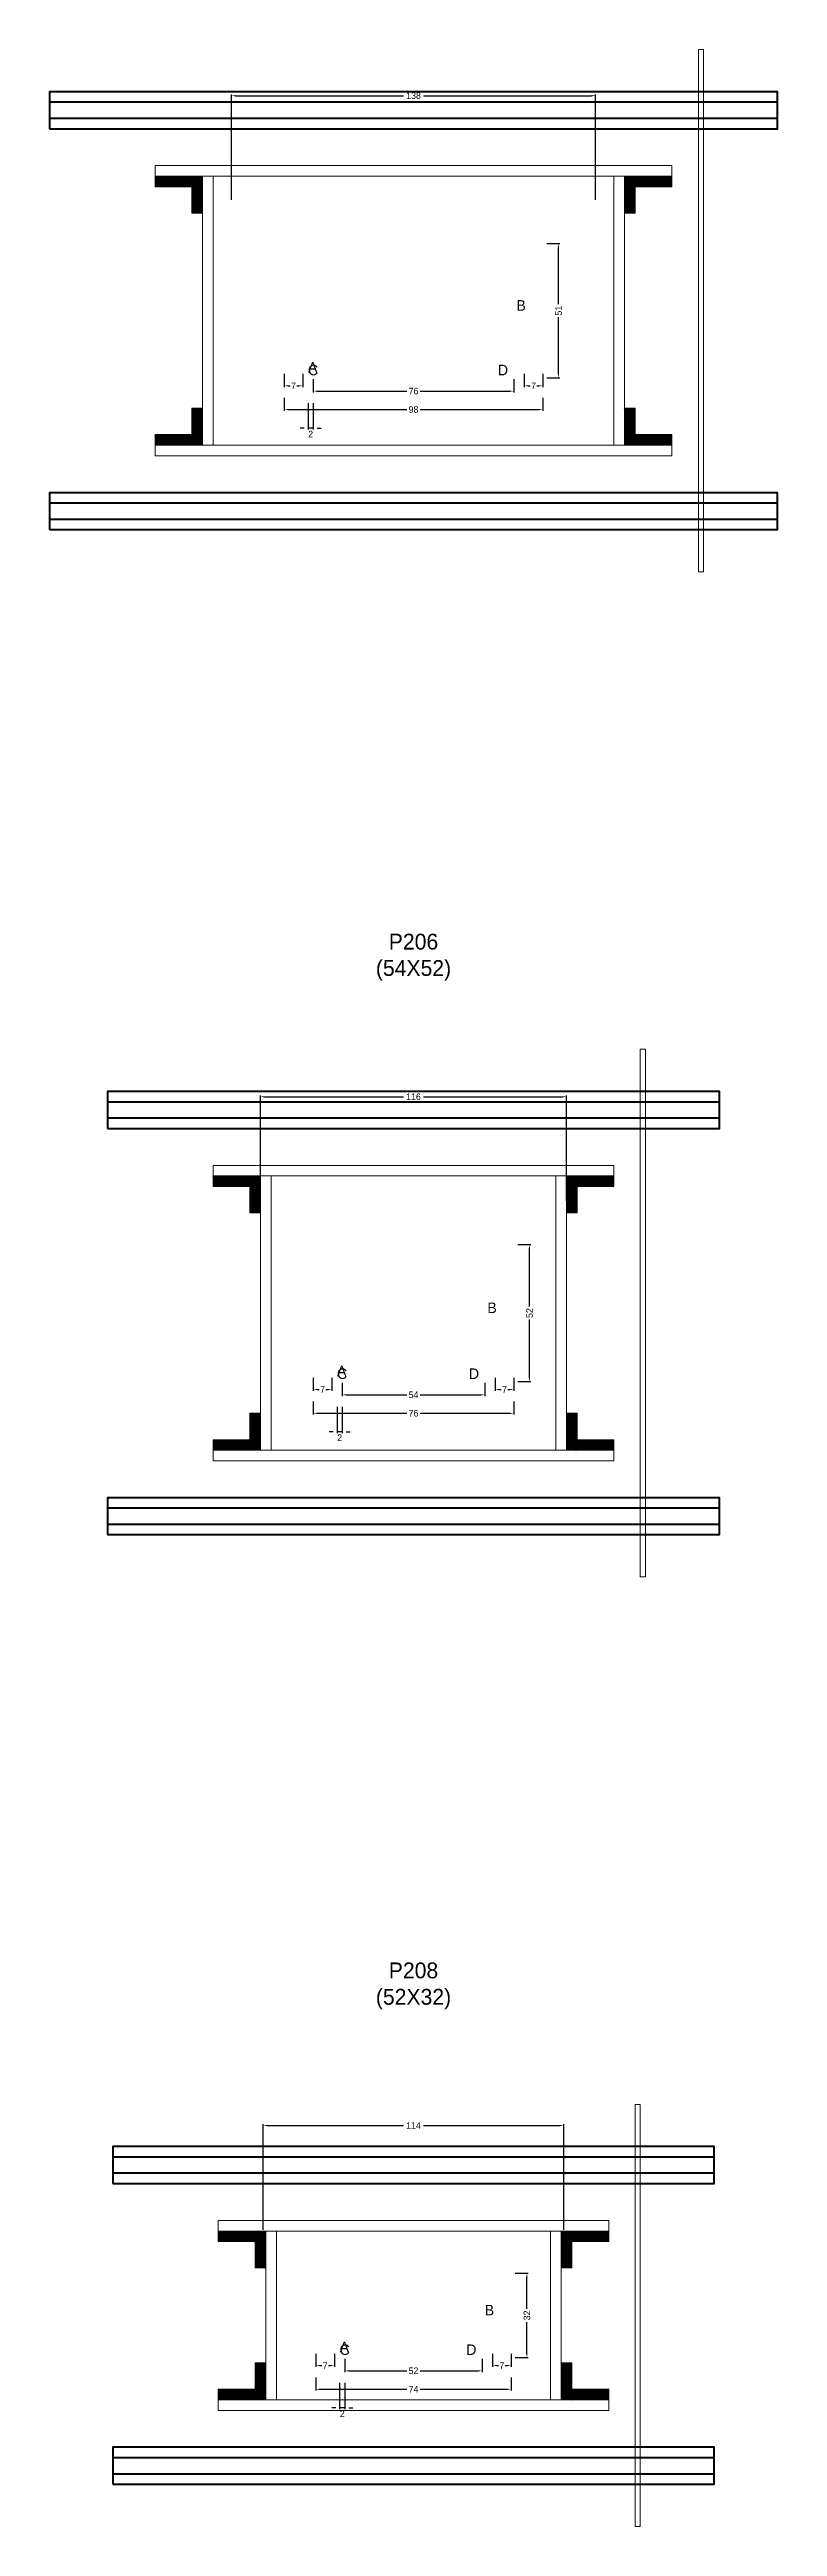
# Model space of a CAD drawing. Header units: centimetres. Extents: x -10500 to 4147, y -7606 to 295.
# Drawn here: x -138 to 138, y -3360 to -2421 of the extents above; entities that cross this region are included whole.
import ezdxf

# ---------------------------------------------------------------- set-up
doc = ezdxf.new("R2010")
doc.units = ezdxf.units.CM
for name, color, linetype in [('COTA', 241, 'Continuous'), ('GRAVATA', 224, 'Continuous'), ('Hachura', 251, 'Continuous'), ('NOMENCLATURA', 7, 'Continuous'), ('SARRAFO', 251, 'Continuous')]:
    doc.layers.add(name, color=color, linetype=linetype)
doc.dimstyles.new('cotax2', dxfattribs={"dimtxt": 2.5, "dimasz": 1.5, "dimexe": 0.5, "dimexo": 0.5, "dimgap": 0.5, "dimtad": 1, "dimcen": 2.5, "dimazin": 3, "dimtfac": 1, "dimtmove": 0, "dimatfit": 3})

# ---------------------------------------------------------------- blocks, each defined once
blk = doc.blocks.new('_CLOSEDFILLED')
at = {"color": 0, "linetype": 'BYBLOCK'}
blk.add_solid([(-1, 0.16), (0, 0), (-1, -0.16)], dxfattribs=at)
blk = doc.blocks.new('*D196')
for p, q in [((-49, -2553), (-49, -2558)), ((49, -2553), (49, -2558)), ((-47.5, -2557.5), (-2.5, -2557.5)), ((2.5, -2557.5), (47.5, -2557.5))]:
    blk.add_line(p, q)
at = {"layer": 'Defpoints'}
for p in [(-49, -2552.5), (49, -2552.5), (-49, -2557.5)]:
    blk.add_point(p, dxfattribs=at)
at = {"layer": 'COTA', "xscale": 1.5, "yscale": 1.5, "rotation": 180}
blk.add_blockref('_CLOSEDFILLED', (-49, -2557.5), dxfattribs=at)
at = {"layer": 'COTA', "xscale": 1.5, "yscale": 1.5}
blk.add_blockref('_CLOSEDFILLED', (49, -2557.5), dxfattribs=at)
at = {"layer": 'COTA', "insert": (0, -2557.5), "char_height": 2.5, "attachment_point": 5}
blk.add_mtext('98', dxfattribs=at)
blk = doc.blocks.new('*D197')
for p, q in [((-38, -2546), (-38, -2551)), ((-36.5, -2550.5), (-2.5, -2550.5)), ((2.5, -2550.5), (36.5, -2550.5)), ((38, -2546), (38, -2551))]:
    blk.add_line(p, q)
at = {"layer": 'Defpoints'}
for p in [(-38, -2545.5), (-38, -2550.5), (38, -2545.5)]:
    blk.add_point(p, dxfattribs=at)
at = {"layer": 'COTA', "xscale": 1.5, "yscale": 1.5, "rotation": 180}
blk.add_blockref('_CLOSEDFILLED', (-38, -2550.5), dxfattribs=at)
at = {"layer": 'COTA', "xscale": 1.5, "yscale": 1.5}
blk.add_blockref('_CLOSEDFILLED', (38, -2550.5), dxfattribs=at)
at = {"layer": 'COTA', "insert": (0, -2550.5), "char_height": 2.5, "attachment_point": 5}
blk.add_mtext('76', dxfattribs=at)
blk = doc.blocks.new('*D198')
for p, q in [((50.5, -2494.5), (55.5, -2494.5)), ((55, -2517.5), (55, -2496)), ((55, -2544), (55, -2522.5)), ((50.5, -2545.5), (55.5, -2545.5))]:
    blk.add_line(p, q)
at = {"layer": 'Defpoints'}
for p in [(50, -2494.5), (50, -2545.5), (55, -2545.5)]:
    blk.add_point(p, dxfattribs=at)
at = {"layer": 'COTA', "xscale": 1.5, "yscale": 1.5}
for p, rotation in [((55, -2494.5), 90), ((55, -2545.5), 270)]:
    blk.add_blockref('_CLOSEDFILLED', p, dxfattribs=dict(at, rotation=rotation))
at = {"layer": 'COTA', "insert": (55, -2520), "char_height": 2.5, "attachment_point": 5, "rotation": 90}
blk.add_mtext('51', dxfattribs=at)
blk = doc.blocks.new('*D199')
for p, q in [((-49, -2544), (-49, -2549)), ((-42, -2544), (-42, -2549)), ((-47.5, -2548.5), (-46.75, -2548.5)), ((-44.25, -2548.5), (-43.5, -2548.5))]:
    blk.add_line(p, q)
at = {"layer": 'Defpoints'}
for p in [(-49, -2543.5), (-42, -2543.5), (-49, -2548.5)]:
    blk.add_point(p, dxfattribs=at)
at = {"layer": 'COTA', "xscale": 1.5, "yscale": 1.5, "rotation": 180}
blk.add_blockref('_CLOSEDFILLED', (-49, -2548.5), dxfattribs=at)
at = {"layer": 'COTA', "xscale": 1.5, "yscale": 1.5}
blk.add_blockref('_CLOSEDFILLED', (-42, -2548.5), dxfattribs=at)
at = {"layer": 'COTA', "insert": (-45.5, -2548.5), "char_height": 2.5, "attachment_point": 5}
blk.add_mtext('7', dxfattribs=at)
blk = doc.blocks.new('*D200')
for p, q in [((42, -2544), (42, -2549)), ((49, -2544), (49, -2549)), ((43.5, -2548.5), (44.25, -2548.5)), ((46.75, -2548.5), (47.5, -2548.5))]:
    blk.add_line(p, q)
at = {"layer": 'Defpoints'}
for p in [(42, -2543.5), (49, -2543.5), (42, -2548.5)]:
    blk.add_point(p, dxfattribs=at)
at = {"layer": 'COTA', "xscale": 1.5, "yscale": 1.5, "rotation": 180}
blk.add_blockref('_CLOSEDFILLED', (42, -2548.5), dxfattribs=at)
at = {"layer": 'COTA', "xscale": 1.5, "yscale": 1.5}
blk.add_blockref('_CLOSEDFILLED', (49, -2548.5), dxfattribs=at)
at = {"layer": 'COTA', "insert": (45.5, -2548.5), "char_height": 2.5, "attachment_point": 5}
blk.add_mtext('7', dxfattribs=at)
blk = doc.blocks.new('*D201')
for p, q in [((-69, -2478), (-69, -2438)), ((-67.5, -2438.5), (-3.75, -2438.5)), ((3.75, -2438.5), (67.5, -2438.5)), ((69, -2478), (69, -2438))]:
    blk.add_line(p, q)
at = {"layer": 'Defpoints'}
for p in [(-69, -2438.5), (-69, -2478.5), (69, -2478.5)]:
    blk.add_point(p, dxfattribs=at)
at = {"layer": 'COTA', "xscale": 1.5, "yscale": 1.5, "rotation": 180}
blk.add_blockref('_CLOSEDFILLED', (-69, -2438.5), dxfattribs=at)
at = {"layer": 'COTA', "xscale": 1.5, "yscale": 1.5}
blk.add_blockref('_CLOSEDFILLED', (69, -2438.5), dxfattribs=at)
at = {"layer": 'COTA', "insert": (0, -2438.5), "char_height": 2.5, "attachment_point": 5}
blk.add_mtext('138', dxfattribs=at)
blk = doc.blocks.new('*D222')
for p, q in [((-38, -2933.5), (-38, -2938.5)), ((-36.5, -2938), (-2.5, -2938)), ((2.5, -2938), (36.5, -2938)), ((38, -2933.5), (38, -2938.5))]:
    blk.add_line(p, q)
at = {"layer": 'Defpoints'}
for p in [(-38, -2933), (-38, -2938), (38, -2933)]:
    blk.add_point(p, dxfattribs=at)
at = {"layer": 'COTA', "xscale": 1.5, "yscale": 1.5, "rotation": 180}
blk.add_blockref('_CLOSEDFILLED', (-38, -2938), dxfattribs=at)
at = {"layer": 'COTA', "xscale": 1.5, "yscale": 1.5}
blk.add_blockref('_CLOSEDFILLED', (38, -2938), dxfattribs=at)
at = {"layer": 'COTA', "insert": (0, -2938), "char_height": 2.5, "attachment_point": 5}
blk.add_mtext('76', dxfattribs=at)
blk = doc.blocks.new('*D223')
for p, q in [((-27, -2926.5), (-27, -2931.5)), ((27, -2926.5), (27, -2931.5)), ((-25.5, -2931), (-2.5, -2931)), ((2.5, -2931), (25.5, -2931))]:
    blk.add_line(p, q)
at = {"layer": 'Defpoints'}
for p in [(-27, -2926), (27, -2926), (-27, -2931)]:
    blk.add_point(p, dxfattribs=at)
at = {"layer": 'COTA', "xscale": 1.5, "yscale": 1.5, "rotation": 180}
blk.add_blockref('_CLOSEDFILLED', (-27, -2931), dxfattribs=at)
at = {"layer": 'COTA', "xscale": 1.5, "yscale": 1.5}
blk.add_blockref('_CLOSEDFILLED', (27, -2931), dxfattribs=at)
at = {"layer": 'COTA', "insert": (0, -2931), "char_height": 2.5, "attachment_point": 5}
blk.add_mtext('54', dxfattribs=at)
blk = doc.blocks.new('*D224')
for p, q in [((39.5, -2874), (44.5, -2874)), ((44, -2897.5), (44, -2875.5)), ((44, -2924.5), (44, -2902.5)), ((39.5, -2926), (44.5, -2926))]:
    blk.add_line(p, q)
at = {"layer": 'Defpoints'}
for p in [(39, -2874), (39, -2926), (44, -2926)]:
    blk.add_point(p, dxfattribs=at)
at = {"layer": 'COTA', "xscale": 1.5, "yscale": 1.5}
for p, rotation in [((44, -2874), 90), ((44, -2926), 270)]:
    blk.add_blockref('_CLOSEDFILLED', p, dxfattribs=dict(at, rotation=rotation))
at = {"layer": 'COTA', "insert": (44, -2900), "char_height": 2.5, "attachment_point": 5, "rotation": 90}
blk.add_mtext('52', dxfattribs=at)
blk = doc.blocks.new('*D225')
for p, q in [((-38, -2924.5), (-38, -2929.5)), ((-36.5, -2929), (-35.75, -2929)), ((-33.25, -2929), (-32.5, -2929)), ((-31, -2924.5), (-31, -2929.5))]:
    blk.add_line(p, q)
at = {"layer": 'Defpoints'}
for p in [(-38, -2924), (-38, -2929), (-31, -2924)]:
    blk.add_point(p, dxfattribs=at)
at = {"layer": 'COTA', "xscale": 1.5, "yscale": 1.5, "rotation": 180}
blk.add_blockref('_CLOSEDFILLED', (-38, -2929), dxfattribs=at)
at = {"layer": 'COTA', "xscale": 1.5, "yscale": 1.5}
blk.add_blockref('_CLOSEDFILLED', (-31, -2929), dxfattribs=at)
at = {"layer": 'COTA', "insert": (-34.5, -2929), "char_height": 2.5, "attachment_point": 5}
blk.add_mtext('7', dxfattribs=at)
blk = doc.blocks.new('*D226')
for p, q in [((31, -2924.5), (31, -2929.5)), ((32.5, -2929), (33.25, -2929)), ((35.75, -2929), (36.5, -2929)), ((38, -2924.5), (38, -2929.5))]:
    blk.add_line(p, q)
at = {"layer": 'Defpoints'}
for p in [(31, -2924), (31, -2929), (38, -2924)]:
    blk.add_point(p, dxfattribs=at)
at = {"layer": 'COTA', "xscale": 1.5, "yscale": 1.5, "rotation": 180}
blk.add_blockref('_CLOSEDFILLED', (31, -2929), dxfattribs=at)
at = {"layer": 'COTA', "xscale": 1.5, "yscale": 1.5}
blk.add_blockref('_CLOSEDFILLED', (38, -2929), dxfattribs=at)
at = {"layer": 'COTA', "insert": (34.5, -2929), "char_height": 2.5, "attachment_point": 5}
blk.add_mtext('7', dxfattribs=at)
blk = doc.blocks.new('*D227')
for p, q in [((-58, -2857.5), (-58, -2817.5)), ((-56.5, -2818), (-3.75, -2818)), ((3.75, -2818), (56.5, -2818)), ((58, -2857.5), (58, -2817.5))]:
    blk.add_line(p, q)
at = {"layer": 'Defpoints'}
for p in [(-58, -2818), (-58, -2858), (58, -2858)]:
    blk.add_point(p, dxfattribs=at)
at = {"layer": 'COTA', "xscale": 1.5, "yscale": 1.5, "rotation": 180}
blk.add_blockref('_CLOSEDFILLED', (-58, -2818), dxfattribs=at)
at = {"layer": 'COTA', "xscale": 1.5, "yscale": 1.5}
blk.add_blockref('_CLOSEDFILLED', (58, -2818), dxfattribs=at)
at = {"layer": 'COTA', "insert": (0, -2818), "char_height": 2.5, "attachment_point": 5}
blk.add_mtext('116', dxfattribs=at)
blk = doc.blocks.new('*D248')
for p, q in [((-37, -3303.5), (-37, -3308.5)), ((37, -3303.5), (37, -3308.5)), ((-35.5, -3308), (-2.5, -3308)), ((2.5, -3308), (35.5, -3308))]:
    blk.add_line(p, q)
at = {"layer": 'Defpoints'}
for p in [(-37, -3303), (37, -3303), (-37, -3308)]:
    blk.add_point(p, dxfattribs=at)
at = {"layer": 'COTA', "xscale": 1.5, "yscale": 1.5, "rotation": 180}
blk.add_blockref('_CLOSEDFILLED', (-37, -3308), dxfattribs=at)
at = {"layer": 'COTA', "xscale": 1.5, "yscale": 1.5}
blk.add_blockref('_CLOSEDFILLED', (37, -3308), dxfattribs=at)
at = {"layer": 'COTA', "insert": (0, -3308), "char_height": 2.5, "attachment_point": 5}
blk.add_mtext('74', dxfattribs=at)
blk = doc.blocks.new('*D249')
for p, q in [((-26, -3296.5), (-26, -3301.5)), ((-24.5, -3301), (-2.5, -3301)), ((2.5, -3301), (24.5, -3301)), ((26, -3296.5), (26, -3301.5))]:
    blk.add_line(p, q)
at = {"layer": 'Defpoints'}
for p in [(-26, -3296), (-26, -3301), (26, -3296)]:
    blk.add_point(p, dxfattribs=at)
at = {"layer": 'COTA', "xscale": 1.5, "yscale": 1.5, "rotation": 180}
blk.add_blockref('_CLOSEDFILLED', (-26, -3301), dxfattribs=at)
at = {"layer": 'COTA', "xscale": 1.5, "yscale": 1.5}
blk.add_blockref('_CLOSEDFILLED', (26, -3301), dxfattribs=at)
at = {"layer": 'COTA', "insert": (0, -3301), "char_height": 2.5, "attachment_point": 5}
blk.add_mtext('52', dxfattribs=at)
blk = doc.blocks.new('*D250')
for p, q in [((38.5, -3264), (43.5, -3264)), ((43, -3277.5), (43, -3265.5)), ((43, -3294.5), (43, -3282.5)), ((38.5, -3296), (43.5, -3296))]:
    blk.add_line(p, q)
at = {"layer": 'Defpoints'}
for p in [(38, -3264), (38, -3296), (43, -3296)]:
    blk.add_point(p, dxfattribs=at)
at = {"layer": 'COTA', "xscale": 1.5, "yscale": 1.5}
for p, rotation in [((43, -3264), 90), ((43, -3296), 270)]:
    blk.add_blockref('_CLOSEDFILLED', p, dxfattribs=dict(at, rotation=rotation))
at = {"layer": 'COTA', "insert": (43, -3280), "char_height": 2.5, "attachment_point": 5, "rotation": 90}
blk.add_mtext('32', dxfattribs=at)
blk = doc.blocks.new('*D251')
for p, q in [((-37, -3294.5), (-37, -3299.5)), ((-30, -3294.5), (-30, -3299.5)), ((-35.5, -3299), (-34.75, -3299)), ((-32.25, -3299), (-31.5, -3299))]:
    blk.add_line(p, q)
at = {"layer": 'Defpoints'}
for p in [(-37, -3294), (-30, -3294), (-37, -3299)]:
    blk.add_point(p, dxfattribs=at)
at = {"layer": 'COTA', "xscale": 1.5, "yscale": 1.5, "rotation": 180}
blk.add_blockref('_CLOSEDFILLED', (-37, -3299), dxfattribs=at)
at = {"layer": 'COTA', "xscale": 1.5, "yscale": 1.5}
blk.add_blockref('_CLOSEDFILLED', (-30, -3299), dxfattribs=at)
at = {"layer": 'COTA', "insert": (-33.5, -3299), "char_height": 2.5, "attachment_point": 5}
blk.add_mtext('7', dxfattribs=at)
blk = doc.blocks.new('*D252')
for p, q in [((30, -3294.5), (30, -3299.5)), ((37, -3294.5), (37, -3299.5)), ((31.5, -3299), (32.25, -3299)), ((34.75, -3299), (35.5, -3299))]:
    blk.add_line(p, q)
at = {"layer": 'Defpoints'}
for p in [(30, -3294), (37, -3294), (30, -3299)]:
    blk.add_point(p, dxfattribs=at)
at = {"layer": 'COTA', "xscale": 1.5, "yscale": 1.5, "rotation": 180}
blk.add_blockref('_CLOSEDFILLED', (30, -3299), dxfattribs=at)
at = {"layer": 'COTA', "xscale": 1.5, "yscale": 1.5}
blk.add_blockref('_CLOSEDFILLED', (37, -3299), dxfattribs=at)
at = {"layer": 'COTA', "insert": (33.5, -3299), "char_height": 2.5, "attachment_point": 5}
blk.add_mtext('7', dxfattribs=at)
blk = doc.blocks.new('*D253')
for p, q in [((-57, -3247.5), (-57, -3207.5)), ((-55.5, -3208), (-3.75, -3208)), ((3.75, -3208), (55.5, -3208)), ((57, -3247.5), (57, -3207.5))]:
    blk.add_line(p, q)
at = {"layer": 'Defpoints'}
for p in [(-57, -3208), (-57, -3248), (57, -3248)]:
    blk.add_point(p, dxfattribs=at)
at = {"layer": 'COTA', "xscale": 1.5, "yscale": 1.5, "rotation": 180}
blk.add_blockref('_CLOSEDFILLED', (-57, -3208), dxfattribs=at)
at = {"layer": 'COTA', "xscale": 1.5, "yscale": 1.5}
blk.add_blockref('_CLOSEDFILLED', (57, -3208), dxfattribs=at)
at = {"layer": 'COTA', "insert": (0, -3208), "char_height": 2.5, "attachment_point": 5}
blk.add_mtext('114', dxfattribs=at)

msp = doc.modelspace()

# ---------------------------------------------------------------- hatches: boundary and pattern name
at = {"layer": 'SARRAFO'}
h = msp.add_hatch(dxfattribs=at)
h.set_pattern_fill('SOLID', scale=2)
h.paths.add_polyline_path([(-98, -2473), (-84, -2473), (-84, -2469), (-98, -2469)])
h = msp.add_hatch(dxfattribs=at)
h.set_pattern_fill('SOLID', scale=2)
h.paths.add_polyline_path([(-84, -2483), (-80, -2483), (-80, -2469), (-84, -2469)])
h = msp.add_hatch(dxfattribs=at)
h.set_pattern_fill('SOLID', scale=2)
h.paths.add_polyline_path([(80, -2483), (84, -2483), (84, -2469), (80, -2469)])
h = msp.add_hatch(dxfattribs=at)
h.set_pattern_fill('SOLID', scale=2)
h.paths.add_polyline_path([(84, -2473), (98, -2473), (98, -2469), (84, -2469)])
h = msp.add_hatch(dxfattribs=at)
h.set_pattern_fill('SOLID', scale=2)
h.paths.add_polyline_path([(-84, -2571), (-80, -2571), (-80, -2557), (-84, -2557)])
h = msp.add_hatch(dxfattribs=at)
h.set_pattern_fill('SOLID', scale=2)
h.paths.add_polyline_path([(80, -2571), (84, -2571), (84, -2557), (80, -2557)])
h = msp.add_hatch(dxfattribs=at)
h.set_pattern_fill('SOLID', scale=2)
h.paths.add_polyline_path([(-98, -2571), (-84, -2571), (-84, -2567), (-98, -2567)])
h = msp.add_hatch(dxfattribs=at)
h.set_pattern_fill('SOLID', scale=2)
h.paths.add_polyline_path([(84, -2571), (98, -2571), (98, -2567), (84, -2567)])
h = msp.add_hatch(dxfattribs=at)
h.set_pattern_fill('SOLID', scale=2)
h.paths.add_polyline_path([(-76, -2852), (-62, -2852), (-62, -2848), (-76, -2848)])
h = msp.add_hatch(dxfattribs=at)
h.set_pattern_fill('SOLID', scale=2)
h.paths.add_polyline_path([(-62, -2862), (-58, -2862), (-58, -2848), (-62, -2848)])
h = msp.add_hatch(dxfattribs=at)
h.set_pattern_fill('SOLID', scale=2)
h.paths.add_polyline_path([(58, -2862), (62, -2862), (62, -2848), (58, -2848)])
h = msp.add_hatch(dxfattribs=at)
h.set_pattern_fill('SOLID', scale=2)
h.paths.add_polyline_path([(62, -2852), (76, -2852), (76, -2848), (62, -2848)])
h = msp.add_hatch(dxfattribs=at)
h.set_pattern_fill('SOLID', scale=2)
h.paths.add_polyline_path([(-62, -2952), (-58, -2952), (-58, -2938), (-62, -2938)])
h = msp.add_hatch(dxfattribs=at)
h.set_pattern_fill('SOLID', scale=2)
h.paths.add_polyline_path([(58, -2952), (62, -2952), (62, -2938), (58, -2938)])
h = msp.add_hatch(dxfattribs=at)
h.set_pattern_fill('SOLID', scale=2)
h.paths.add_polyline_path([(-76, -2952), (-62, -2952), (-62, -2948), (-76, -2948)])
h = msp.add_hatch(dxfattribs=at)
h.set_pattern_fill('SOLID', scale=2)
h.paths.add_polyline_path([(62, -2952), (76, -2952), (76, -2948), (62, -2948)])
h = msp.add_hatch(dxfattribs=at)
h.set_pattern_fill('SOLID', scale=2)
h.paths.add_polyline_path([(-74, -3252), (-60, -3252), (-60, -3248), (-74, -3248)])
h = msp.add_hatch(dxfattribs=at)
h.set_pattern_fill('SOLID', scale=2)
h.paths.add_polyline_path([(-60, -3262), (-56, -3262), (-56, -3248), (-60, -3248)])
h = msp.add_hatch(dxfattribs=at)
h.set_pattern_fill('SOLID', scale=2)
h.paths.add_polyline_path([(56, -3262), (60, -3262), (60, -3248), (56, -3248)])
h = msp.add_hatch(dxfattribs=at)
h.set_pattern_fill('SOLID', scale=2)
h.paths.add_polyline_path([(60, -3252), (74, -3252), (74, -3248), (60, -3248)])
h = msp.add_hatch(dxfattribs=at)
h.set_pattern_fill('SOLID', scale=2)
h.paths.add_polyline_path([(-60, -3312), (-56, -3312), (-56, -3298), (-60, -3298)])
h = msp.add_hatch(dxfattribs=at)
h.set_pattern_fill('SOLID', scale=2)
h.paths.add_polyline_path([(56, -3312), (60, -3312), (60, -3298), (56, -3298)])
h = msp.add_hatch(dxfattribs=at)
h.set_pattern_fill('SOLID', scale=2)
h.paths.add_polyline_path([(-74, -3312), (-60, -3312), (-60, -3308), (-74, -3308)])
h = msp.add_hatch(dxfattribs=at)
h.set_pattern_fill('SOLID', scale=2)
h.paths.add_polyline_path([(60, -3312), (74, -3312), (74, -3308), (60, -3308)])

# ---------------------------------------------------------------- linework, layer by layer
at = {"layer": 'GRAVATA', "lineweight": 50}
for points in [[(-138, -2451), (138, -2451), (138, -2437), (-138, -2437)], [(-138, -2447), (138, -2447), (138, -2441), (-138, -2441)], [(-138, -2603), (138, -2603), (138, -2589), (-138, -2589)], [(-138, -2599), (138, -2599), (138, -2593), (-138, -2593)], [(-116, -2830), (116, -2830), (116, -2816), (-116, -2816)], [(-116, -2826), (116, -2826), (116, -2820), (-116, -2820)], [(-116, -2984), (116, -2984), (116, -2970), (-116, -2970)], [(-116, -2980), (116, -2980), (116, -2974), (-116, -2974)], [(-114, -3230), (114, -3230), (114, -3216), (-114, -3216)], [(-114, -3226), (114, -3226), (114, -3220), (-114, -3220)], [(-114, -3344), (114, -3344), (114, -3330), (-114, -3330)], [(-114, -3340), (114, -3340), (114, -3334), (-114, -3334)]]:
    msp.add_lwpolyline(points, close=True, dxfattribs=at)
at = {"layer": 'Hachura', "lineweight": 13}
for points in [[(108, -2619), (110, -2619), (110, -2421), (108, -2421)], [(86, -3000), (88, -3000), (88, -2800), (86, -2800)], [(84, -3360), (86, -3360), (86, -3200), (84, -3200)]]:
    msp.add_lwpolyline(points, close=True, dxfattribs=at)
at = {"layer": 'Hachura', "lineweight": 18}
for points in [[(-98, -2469), (98, -2469), (98, -2465), (-98, -2465)], [(-80, -2571), (-76, -2571), (-76, -2469), (-80, -2469)], [(76, -2571), (80, -2571), (80, -2469), (76, -2469)], [(-98, -2575), (98, -2575), (98, -2571), (-98, -2571)], [(-76, -2848), (76, -2848), (76, -2844), (-76, -2844)], [(-58, -2952), (-54, -2952), (-54, -2848), (-58, -2848)], [(54, -2952), (58, -2952), (58, -2848), (54, -2848)], [(-76, -2956), (76, -2956), (76, -2952), (-76, -2952)], [(-74, -3248), (74, -3248), (74, -3244), (-74, -3244)], [(-56, -3312), (-52, -3312), (-52, -3248), (-56, -3248)], [(52, -3312), (56, -3312), (56, -3248), (52, -3248)], [(-74, -3316), (74, -3316), (74, -3312), (-74, -3312)]]:
    msp.add_lwpolyline(points, close=True, dxfattribs=at)
at = {"layer": 'SARRAFO', "lineweight": 13}
for points in [[(-98, -2473), (-84, -2473), (-84, -2469), (-98, -2469)], [(-84, -2483), (-80, -2483), (-80, -2469), (-84, -2469)], [(80, -2483), (84, -2483), (84, -2469), (80, -2469)], [(84, -2473), (98, -2473), (98, -2469), (84, -2469)], [(-84, -2571), (-80, -2571), (-80, -2557), (-84, -2557)], [(80, -2571), (84, -2571), (84, -2557), (80, -2557)], [(-98, -2571), (-84, -2571), (-84, -2567), (-98, -2567)], [(84, -2571), (98, -2571), (98, -2567), (84, -2567)], [(-76, -2852), (-62, -2852), (-62, -2848), (-76, -2848)], [(-62, -2862), (-58, -2862), (-58, -2848), (-62, -2848)], [(58, -2862), (62, -2862), (62, -2848), (58, -2848)], [(62, -2852), (76, -2852), (76, -2848), (62, -2848)], [(-62, -2952), (-58, -2952), (-58, -2938), (-62, -2938)], [(58, -2952), (62, -2952), (62, -2938), (58, -2938)], [(-76, -2952), (-62, -2952), (-62, -2948), (-76, -2948)], [(62, -2952), (76, -2952), (76, -2948), (62, -2948)], [(-74, -3252), (-60, -3252), (-60, -3248), (-74, -3248)], [(-60, -3262), (-56, -3262), (-56, -3248), (-60, -3248)], [(56, -3262), (60, -3262), (60, -3248), (56, -3248)], [(60, -3252), (74, -3252), (74, -3248), (60, -3248)], [(-60, -3312), (-56, -3312), (-56, -3298), (-60, -3298)], [(56, -3312), (60, -3312), (60, -3298), (56, -3298)], [(-74, -3312), (-60, -3312), (-60, -3308), (-74, -3308)], [(60, -3312), (74, -3312), (74, -3308), (60, -3308)]]:
    msp.add_lwpolyline(points, close=True, dxfattribs=at)

# ---------------------------------------------------------------- texts
at = {"layer": 'NOMENCLATURA'}
for s, p in [('B', (39, -2520)), ('A', (-40, -2543.5)), ('C', (-40, -2544.5)), ('D', (32, -2544.5)), ('B', (28, -2900)), ('A', (-29, -2924)), ('C', (-29, -2925)), ('D', (21, -2925)), ('B', (27, -3280)), ('A', (-28, -3294)), ('C', (-28, -3295)), ('D', (20, -3295))]:
    msp.add_text(s, height=4, dxfattribs=at).set_placement(p)
at = {"layer": 'NOMENCLATURA', "char_height": 6, "attachment_point": 8}
for s, insert in [('P206\\P(54X52)', (0, -2774)), ('P208\\P(52X32)', (0, -3164))]:
    msp.add_mtext(s, dxfattribs=dict(at, insert=insert))

# ---------------------------------------------------------------- dimensions: what is measured, and where the dimension line sits
at = {"layer": 'COTA'}
for base, p1, p2, picture, middle in [((-69, -2438.5), (-69, -2478.5), (69, -2478.5), '*D201', (0, -2438.5)), ((-49, -2548.5), (-49, -2543.5), (-42, -2543.5), '*D199', (-45.5, -2548.5)), ((42, -2548.5), (42, -2543.5), (49, -2543.5), '*D200', (45.5, -2548.5)), ((-49, -2557.5), (-49, -2552.5), (49, -2552.5), '*D196', (0, -2557.5)), ((-38, -2550.5), (-38, -2545.5), (38, -2545.5), '*D197', (0, -2550.5)), ((-58, -2818), (-58, -2858), (58, -2858), '*D227', (0, -2818)), ((-38, -2929), (-38, -2924), (-31, -2924), '*D225', (-34.5, -2929)), ((-27, -2931), (-27, -2926), (27, -2926), '*D223', (0, -2931)), ((31, -2929), (31, -2924), (38, -2924), '*D226', (34.5, -2929)), ((-38, -2938), (-38, -2933), (38, -2933), '*D222', (0, -2938)), ((-57, -3208), (-57, -3248), (57, -3248), '*D253', (0, -3208)), ((-37, -3299), (-37, -3294), (-30, -3294), '*D251', (-33.5, -3299)), ((30, -3299), (30, -3294), (37, -3294), '*D252', (33.5, -3299)), ((-37, -3308), (-37, -3303), (37, -3303), '*D248', (0, -3308)), ((-26, -3301), (-26, -3296), (26, -3296), '*D249', (0, -3301))]:
    dim = msp.add_linear_dim(base=base, p1=p1, p2=p2, dimstyle='cotax2', dxfattribs=at)
    dim.commit()
    dim.dimension.update_dxf_attribs({"geometry": picture, "text_midpoint": middle})
for base, p1, p2, picture, middle in [((55, -2545.5), (50, -2545.5), (50, -2494.5), '*D198', (55, -2520)), ((44, -2926), (39, -2926), (39, -2874), '*D224', (44, -2900)), ((43, -3296), (38, -3296), (38, -3264), '*D250', (43, -3280))]:
    dim = msp.add_linear_dim(base=base, p1=p1, p2=p2, angle=90, dimstyle='cotax2', dxfattribs=at)
    dim.commit()
    dim.dimension.update_dxf_attribs({"geometry": picture, "text_midpoint": middle})
for base, p1, p2 in [((-38, -2564.5), (-38, -2554.5), (-40, -2554.5)), ((-27, -2945), (-27, -2935), (-29, -2935)), ((-26, -3315), (-26, -3305), (-28, -3305))]:
    msp.add_linear_dim(base=base, p1=p1, p2=p2, dimstyle='cotax2', dxfattribs=at).render()

doc.saveas('drawing.dxf')
